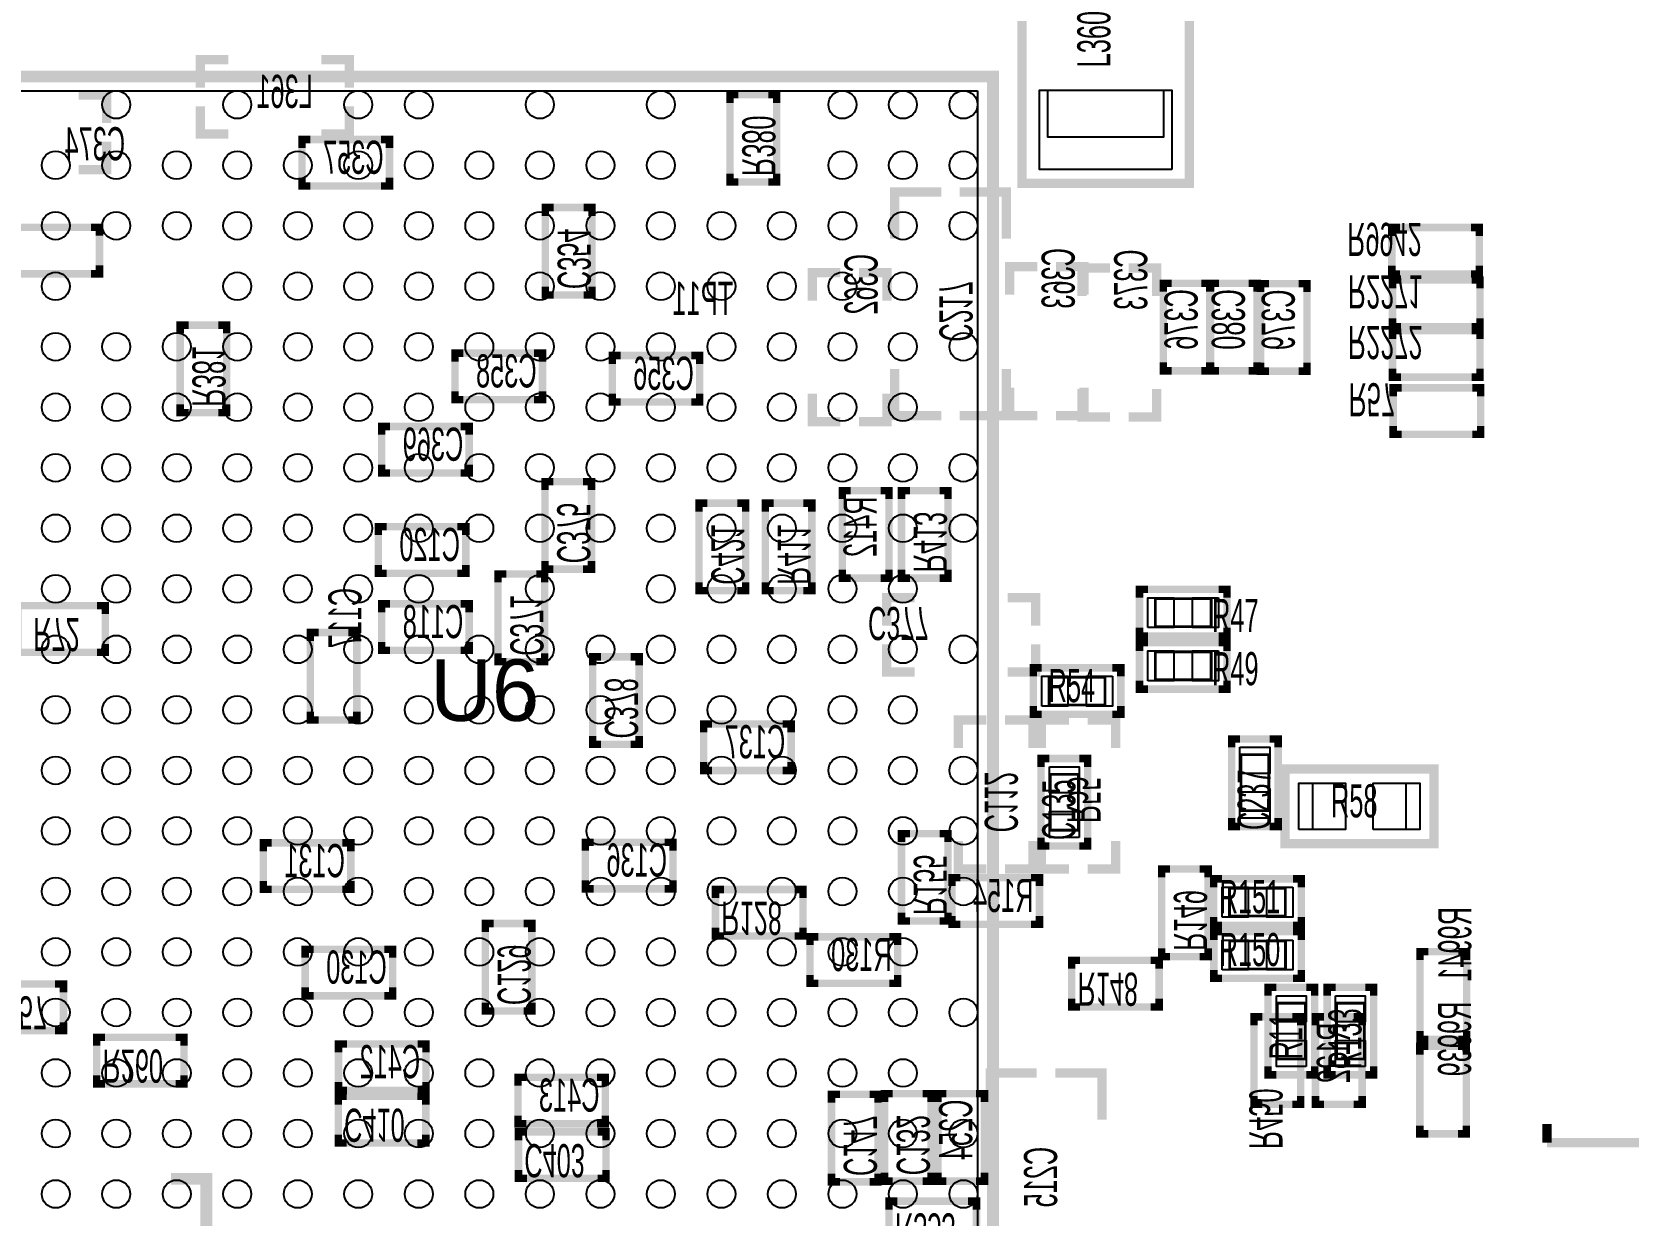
# Model space of a CAD drawing. Extents: x -3.1 to 73.5, y -0.1 to 42.
# Drawn here: x 41.78 to 58.92, y 10.33 to 23.04 of the extents above; entities that cross this region are included whole.
import ezdxf

# ---------------------------------------------------------------- set-up
doc = ezdxf.new("R2010")
doc.units = 0
for name, color, linetype in [('PG_ASSEMBLY_TOP', 111, 'CONTINUOUS'), ('PG_SILKSCREEN_BOTTOM', 140, 'CONTINUOUS'), ('PG_SILKSCREEN_TOP', 254, 'CONTINUOUS'), ('PIN_TOP', 141, 'CONTINUOUS'), ('RD_SILKSCREEN_BOTTOM', 80, 'CONTINUOUS'), ('RD_SILKSCREEN_TOP', 230, 'CONTINUOUS')]:
    doc.layers.add(name, color=color, linetype=linetype)

msp = doc.modelspace()

# ---------------------------------------------------------------- linework, layer by layer
at = {"layer": 'PG_ASSEMBLY_TOP'}
for points, const_width in [([(52.412062, 21.413318), (52.412062, 24.413337), (54.212058, 24.413312), (54.212058, 21.413343), (52.412062, 21.413318)], 0.1), ([(54.445179, 16.952112), (53.845181, 16.952112), (53.845181, 16.652088), (54.445179, 16.652088), (54.445179, 16.952112)], 0.029997), ([(54.445179, 16.380612), (53.845181, 16.380612), (53.845181, 16.080588), (54.445179, 16.080588), (54.445179, 16.380612)], 0.029997), ([(52.704949, 15.809341), (53.304948, 15.809341), (53.304948, 16.109366), (52.704949, 16.109366), (52.704949, 15.809341)], 0.029997), ([(55.064812, 14.675841), (55.064812, 15.275839), (54.764788, 15.275839), (54.764788, 14.675841), (55.064812, 14.675841)], 0.029997), ([(55.237482, 15.121839), (56.837478, 15.121839), (56.837478, 14.321841), (55.237482, 14.321841), (55.237482, 15.121839)], 0.1), ([(53.017953, 14.465935), (53.017953, 15.065934), (52.717929, 15.065934), (52.717929, 14.465935), (53.017953, 14.465935)], 0.029997), ([(55.242841, 13.842949), (54.642842, 13.842949), (54.642842, 13.542924), (55.242841, 13.542924), (55.242841, 13.842949)], 0.029997), ([(55.243349, 13.274751), (54.64335, 13.274751), (54.64335, 12.974726), (55.243349, 12.974726), (55.243349, 13.274751)], 0.029997), ([(55.155948, 12.608331), (55.155948, 12.008333), (55.455972, 12.008333), (55.455972, 12.608331), (55.155948, 12.608331)], 0.029997), ([(55.790948, 12.608331), (55.790948, 12.008333), (56.090972, 12.008333), (56.090972, 12.608331), (55.790948, 12.608331)], 0.029997)]:
    msp.add_lwpolyline(points, dxfattribs=dict(at, const_width=const_width))
msp.add_lwpolyline([(51.934847, 22.407931), (51.934847, 9.107932), (40.584653, 9.107932), (40.584653, 22.407931)], close=True, dxfattribs=at)
for points in [[(52.687068, 22.413341), (52.687068, 21.913317), (53.937052, 21.913342), (53.937052, 22.413341)], [(55.836795, 14.472945), (55.5371, 14.472945), (55.5371, 14.97076)], [(55.5371, 14.97076), (55.836795, 14.97076)], [(56.238191, 14.97076), (56.537885, 14.97076), (56.537885, 14.472945), (56.238191, 14.472945)]]:
    msp.add_lwpolyline(points, dxfattribs=at)
at = {"layer": 'PG_SILKSCREEN_BOTTOM'}
for points, const_width in [([(43.889041, 22.741839), (43.589042, 22.741839), (43.589042, 22.44184)], 0.1), ([(44.889039, 22.741839), (45.189038, 22.741839), (45.189038, 22.44184)], 0.1), ([(42.280459, 22.360331), (42.580458, 22.360331), (42.580458, 22.060332)], 0.1), ([(43.589042, 22.24184), (43.589042, 21.941841), (43.889041, 21.941841)], 0.1), ([(45.189038, 22.24184), (45.189038, 21.941841), (44.889039, 21.941841)], 0.1), ([(49.277448, 21.427338), (49.277448, 22.367342), (49.777472, 22.367342), (49.777472, 21.427338), (49.277448, 21.427338), (49.277448, 21.707348)], 0.08001), ([(49.277448, 22.277349), (49.277448, 22.367342), (49.367465, 22.367342)], 0.08001), ([(49.687455, 22.367342), (49.777472, 22.367342), (49.777472, 22.277349)], 0.08001), ([(42.580458, 21.860332), (42.580458, 21.560333), (42.280459, 21.560333)], 0.1), ([(45.619746, 21.38393), (44.679743, 21.38393), (44.679743, 21.883954), (45.619746, 21.883954), (45.619746, 21.38393), (45.339737, 21.38393)], 0.08001), ([(44.679743, 21.793937), (44.679743, 21.883954), (44.769735, 21.883954)], 0.08001), ([(45.529754, 21.883954), (45.619746, 21.883954), (45.619746, 21.793937)], 0.08001), ([(44.769735, 21.38393), (44.679743, 21.38393), (44.679743, 21.473947)], 0.08001), ([(45.619746, 21.473947), (45.619746, 21.38393), (45.529754, 21.38393)], 0.08001), ([(49.367465, 21.427338), (49.277448, 21.427338), (49.277448, 21.517331)], 0.08001), ([(49.777472, 21.517331), (49.777472, 21.427338), (49.687455, 21.427338)], 0.08001), ([(51.045821, 20.819237), (51.045821, 21.319338), (51.54582, 21.319236)], 0.1), ([(51.745718, 21.319236), (52.245717, 21.319338), (52.245717, 20.819237)], 0.1), ([(47.793961, 21.153349), (47.793961, 20.213345), (47.293936, 20.213345), (47.293936, 21.153349), (47.793961, 21.153349), (47.793961, 20.873339)], 0.08001), ([(47.293936, 21.063356), (47.293936, 21.153349), (47.383954, 21.153349)], 0.08001), ([(47.703943, 21.153349), (47.793961, 21.153349), (47.793961, 21.063356)], 0.08001), ([(42.50497, 20.440828), (41.564966, 20.440828), (41.564966, 20.940852), (42.50497, 20.940852), (42.50497, 20.440828), (42.22496, 20.440828)], 0.08001), ([(42.414977, 20.940852), (42.50497, 20.940852), (42.50497, 20.850835)], 0.08001), ([(57.325235, 20.43844), (56.385231, 20.43844), (56.385231, 20.938465), (57.325235, 20.938465), (57.325235, 20.43844), (57.045225, 20.43844)], 0.08001), ([(56.385231, 20.848447), (56.385231, 20.938465), (56.475224, 20.938465)], 0.08001), ([(57.235242, 20.938465), (57.325235, 20.938465), (57.325235, 20.848447)], 0.08001), ([(42.50497, 20.530845), (42.50497, 20.440828), (42.414977, 20.440828)], 0.08001), ([(50.162358, 20.154341), (50.162358, 20.454341), (50.462358, 20.454341)], 0.1), ([(50.662357, 20.454341), (50.962357, 20.454341), (50.962357, 20.154341)], 0.1), ([(52.279779, 20.217841), (52.279779, 20.517841), (52.579778, 20.517841)], 0.1), ([(52.779778, 20.517841), (53.079777, 20.517841), (53.079777, 20.217841)], 0.1), ([(53.058619, 20.202779), (53.058619, 20.502778), (53.358618, 20.502778)], 0.1), ([(53.558618, 20.502778), (53.858617, 20.502778), (53.858617, 20.202779)], 0.1), ([(56.475224, 20.43844), (56.385231, 20.43844), (56.385231, 20.528458)], 0.08001), ([(57.332855, 19.874535), (56.392851, 19.874535), (56.392851, 20.374559), (57.332855, 20.374559), (57.332855, 19.874535), (57.052845, 19.874535)], 0.08001), ([(56.392851, 20.284542), (56.392851, 20.374559), (56.482844, 20.374559)], 0.08001), ([(57.325235, 20.528458), (57.325235, 20.43844), (57.235242, 20.43844)], 0.08001), ([(57.242862, 20.374559), (57.332855, 20.374559), (57.332855, 20.284542)], 0.08001), ([(47.383954, 20.213345), (47.293936, 20.213345), (47.293936, 20.303338)], 0.08001), ([(47.793961, 20.303338), (47.793961, 20.213345), (47.703943, 20.213345)], 0.08001), ([(53.930702, 19.399682), (53.930702, 20.339685), (54.430727, 20.339685), (54.430727, 19.399682), (53.930702, 19.399682), (53.930702, 19.679691)], 0.08001), ([(53.930702, 20.249693), (53.930702, 20.339685), (54.02072, 20.339685)], 0.08001), ([(54.340709, 20.339685), (54.430727, 20.339685), (54.430727, 20.249693)], 0.08001), ([(54.438728, 19.399682), (54.438728, 20.339685), (54.938752, 20.339685), (54.938752, 19.399682), (54.438728, 19.399682), (54.438728, 19.679691)], 0.08001), ([(54.438728, 20.249693), (54.438728, 20.339685), (54.528745, 20.339685)], 0.08001), ([(54.848735, 20.339685), (54.938752, 20.339685), (54.938752, 20.249693)], 0.08001), ([(54.974668, 19.395846), (54.974668, 20.33585), (55.474692, 20.33585), (55.474692, 19.395846), (54.974668, 19.395846), (54.974668, 19.675856)], 0.08001), ([(54.974668, 20.245857), (54.974668, 20.33585), (55.064685, 20.33585)], 0.08001), ([(55.384675, 20.33585), (55.474692, 20.33585), (55.474692, 20.245857)], 0.08001), ([(43.371948, 18.95033), (43.371948, 19.890334), (43.871972, 19.890334), (43.871972, 18.95033), (43.371948, 18.95033), (43.371948, 19.23034)], 0.08001), ([(43.371948, 19.800341), (43.371948, 19.890334), (43.461965, 19.890334)], 0.08001), ([(43.781955, 19.890334), (43.871972, 19.890334), (43.871972, 19.800341)], 0.08001), ([(56.482844, 19.874535), (56.392851, 19.874535), (56.392851, 19.964552)], 0.08001), ([(57.332855, 19.964552), (57.332855, 19.874535), (57.242862, 19.874535)], 0.08001), ([(57.332855, 19.331), (56.392851, 19.331), (56.392851, 19.831025), (57.332855, 19.831025), (57.332855, 19.331), (57.052845, 19.331)], 0.08001), ([(56.392851, 19.741007), (56.392851, 19.831025), (56.482844, 19.831025)], 0.08001), ([(57.242862, 19.831025), (57.332855, 19.831025), (57.332855, 19.741007)], 0.08001), ([(47.263152, 19.089319), (46.323148, 19.089319), (46.323148, 19.589344), (47.263152, 19.589344), (47.263152, 19.089319), (46.983142, 19.089319)], 0.08001), ([(46.323148, 19.499326), (46.323148, 19.589344), (46.413141, 19.589344)], 0.08001), ([(47.173159, 19.589344), (47.263152, 19.589344), (47.263152, 19.499326)], 0.08001), ([(48.952252, 19.063919), (48.012248, 19.063919), (48.012248, 19.563944), (48.952252, 19.563944), (48.952252, 19.063919), (48.672242, 19.063919)], 0.08001), ([(48.012248, 19.473926), (48.012248, 19.563944), (48.102241, 19.563944)], 0.08001), ([(48.862259, 19.563944), (48.952252, 19.563944), (48.952252, 19.473926)], 0.08001), ([(51.04572, 19.41924), (51.045821, 18.919241), (51.545719, 18.919241)], 0.1), ([(51.745718, 18.919342), (52.245717, 18.919241), (52.245717, 19.419341)], 0.1), ([(54.02072, 19.399682), (53.930702, 19.399682), (53.930702, 19.489674)], 0.08001), ([(54.430727, 19.489674), (54.430727, 19.399682), (54.340709, 19.399682)], 0.08001), ([(54.528745, 19.399682), (54.438728, 19.399682), (54.438728, 19.489674)], 0.08001), ([(54.938752, 19.489674), (54.938752, 19.399682), (54.848735, 19.399682)], 0.08001), ([(55.064685, 19.395846), (54.974668, 19.395846), (54.974668, 19.485839)], 0.08001), ([(55.474692, 19.485839), (55.474692, 19.395846), (55.384675, 19.395846)], 0.08001), ([(56.482844, 19.331), (56.392851, 19.331), (56.392851, 19.421018)], 0.08001), ([(57.332855, 19.421018), (57.332855, 19.331), (57.242862, 19.331)], 0.08001), ([(46.413141, 19.089319), (46.323148, 19.089319), (46.323148, 19.179337)], 0.08001), ([(47.263152, 19.179337), (47.263152, 19.089319), (47.173159, 19.089319)], 0.08001), ([(50.162358, 19.154343), (50.162358, 18.854344), (50.462358, 18.854344)], 0.1), ([(50.662357, 18.854344), (50.962357, 18.854344), (50.962357, 19.154343)], 0.1), ([(52.279779, 19.217843), (52.279779, 18.917844), (52.579778, 18.917844)], 0.1), ([(52.779778, 18.917844), (53.079777, 18.917844), (53.079777, 19.217843)], 0.1), ([(53.058619, 19.202781), (53.058619, 18.902782), (53.358618, 18.902782)], 0.1), ([(53.558618, 18.902782), (53.858617, 18.902782), (53.858617, 19.202781)], 0.1), ([(57.340475, 18.716295), (56.400471, 18.716295), (56.400471, 19.216319), (57.340475, 19.216319), (57.340475, 18.716295), (57.060465, 18.716295)], 0.08001), ([(56.400471, 19.126302), (56.400471, 19.216319), (56.490464, 19.216319)], 0.08001), ([(57.250482, 19.216319), (57.340475, 19.216319), (57.340475, 19.126302)], 0.08001), ([(43.461965, 18.95033), (43.371948, 18.95033), (43.371948, 19.040323)], 0.08001), ([(43.871972, 19.040323), (43.871972, 18.95033), (43.781955, 18.95033)], 0.08001), ([(48.102241, 19.063919), (48.012248, 19.063919), (48.012248, 19.153937)], 0.08001), ([(48.952252, 19.153937), (48.952252, 19.063919), (48.862259, 19.063919)], 0.08001), ([(46.475752, 18.301919), (45.535748, 18.301919), (45.535748, 18.801944), (46.475752, 18.801944), (46.475752, 18.301919), (46.195742, 18.301919)], 0.08001), ([(45.535748, 18.711926), (45.535748, 18.801944), (45.625741, 18.801944)], 0.08001), ([(46.385759, 18.801944), (46.475752, 18.801944), (46.475752, 18.711926)], 0.08001), ([(56.490464, 18.716295), (56.400471, 18.716295), (56.400471, 18.806312)], 0.08001), ([(57.340475, 18.806312), (57.340475, 18.716295), (57.250482, 18.716295)], 0.08001), ([(45.625741, 18.301919), (45.535748, 18.301919), (45.535748, 18.391937)], 0.08001), ([(46.475752, 18.391937), (46.475752, 18.301919), (46.385759, 18.301919)], 0.08001), ([(47.789567, 18.208549), (47.789567, 17.268546), (47.289542, 17.268546), (47.289542, 18.208549), (47.789567, 18.208549), (47.789567, 17.928539)], 0.08001), ([(47.289542, 18.118557), (47.289542, 18.208549), (47.37956, 18.208549)], 0.08001), ([(47.699549, 18.208549), (47.789567, 18.208549), (47.789567, 18.118557)], 0.08001), ([(49.444961, 17.978349), (49.444961, 17.038345), (48.944936, 17.038345), (48.944936, 17.978349), (49.444961, 17.978349), (49.444961, 17.698339)], 0.08001), ([(48.944936, 17.888356), (48.944936, 17.978349), (49.034954, 17.978349)], 0.08001), ([(49.354943, 17.978349), (49.444961, 17.978349), (49.444961, 17.888356)], 0.08001), ([(50.156161, 17.978349), (50.156161, 17.038345), (49.656136, 17.038345), (49.656136, 17.978349), (50.156161, 17.978349), (50.156161, 17.698339)], 0.08001), ([(49.656136, 17.888356), (49.656136, 17.978349), (49.746154, 17.978349)], 0.08001), ([(50.066143, 17.978349), (50.156161, 17.978349), (50.156161, 17.888356)], 0.08001), ([(50.483948, 17.17233), (50.483948, 18.112334), (50.983972, 18.112334), (50.983972, 17.17233), (50.483948, 17.17233), (50.483948, 17.45234)], 0.08001), ([(50.483948, 18.022341), (50.483948, 18.112334), (50.573965, 18.112334)], 0.08001), ([(50.893955, 18.112334), (50.983972, 18.112334), (50.983972, 18.022341)], 0.08001), ([(51.118948, 17.17233), (51.118948, 18.112334), (51.618972, 18.112334), (51.618972, 17.17233), (51.118948, 17.17233), (51.118948, 17.45234)], 0.08001), ([(51.118948, 18.022341), (51.118948, 18.112334), (51.208965, 18.112334)], 0.08001), ([(51.528955, 18.112334), (51.618972, 18.112334), (51.618972, 18.022341)], 0.08001), ([(46.440141, 17.224934), (45.500138, 17.224934), (45.500138, 17.724958), (46.440141, 17.724958), (46.440141, 17.224934), (46.160131, 17.224934)], 0.08001), ([(45.500138, 17.634941), (45.500138, 17.724958), (45.59013, 17.724958)], 0.08001), ([(46.350149, 17.724958), (46.440141, 17.724958), (46.440141, 17.634941)], 0.08001), ([(45.59013, 17.224934), (45.500138, 17.224934), (45.500138, 17.314951)], 0.08001), ([(46.440141, 17.314951), (46.440141, 17.224934), (46.350149, 17.224934)], 0.08001), ([(47.37956, 17.268546), (47.289542, 17.268546), (47.289542, 17.358538)], 0.08001), ([(47.789567, 17.358538), (47.789567, 17.268546), (47.699549, 17.268546)], 0.08001), ([(46.785936, 16.276345), (46.785936, 17.216349), (47.285961, 17.216349), (47.285961, 16.276345), (46.785936, 16.276345), (46.785936, 16.556355)], 0.08001), ([(46.785936, 17.126356), (46.785936, 17.216349), (46.875954, 17.216349)], 0.08001), ([(47.195943, 17.216349), (47.285961, 17.216349), (47.285961, 17.126356)], 0.08001), ([(49.034954, 17.038345), (48.944936, 17.038345), (48.944936, 17.128338)], 0.08001), ([(49.444961, 17.128338), (49.444961, 17.038345), (49.354943, 17.038345)], 0.08001), ([(49.746154, 17.038345), (49.656136, 17.038345), (49.656136, 17.128338)], 0.08001), ([(50.156161, 17.128338), (50.156161, 17.038345), (50.066143, 17.038345)], 0.08001), ([(50.573965, 17.17233), (50.483948, 17.17233), (50.483948, 17.262323)], 0.08001), ([(50.983972, 17.262323), (50.983972, 17.17233), (50.893955, 17.17233)], 0.08001), ([(51.208965, 17.17233), (51.118948, 17.17233), (51.118948, 17.262323)], 0.08001), ([(51.618972, 17.262323), (51.618972, 17.17233), (51.528955, 17.17233)], 0.08001), ([(50.960122, 16.66334), (50.960122, 16.963339), (51.260121, 16.963339)], 0.1), ([(52.560118, 16.66334), (52.560118, 16.963339), (52.260119, 16.963339)], 0.1), ([(41.627958, 16.876344), (42.567962, 16.876344), (42.567962, 16.37632), (41.627958, 16.37632), (41.627958, 16.876344), (41.907968, 16.876344)], 0.08001), ([(42.477969, 16.876344), (42.567962, 16.876344), (42.567962, 16.786327)], 0.08001), ([(46.475752, 16.396919), (45.535748, 16.396919), (45.535748, 16.896944), (46.475752, 16.896944), (46.475752, 16.396919), (46.195742, 16.396919)], 0.08001), ([(45.535748, 16.806926), (45.535748, 16.896944), (45.625741, 16.896944)], 0.08001), ([(46.385759, 16.896944), (46.475752, 16.896944), (46.475752, 16.806926)], 0.08001), ([(42.567962, 16.466337), (42.567962, 16.37632), (42.477969, 16.37632)], 0.08001), ([(44.768948, 15.64833), (44.768948, 16.588334), (45.268972, 16.588334), (45.268972, 15.64833), (44.768948, 15.64833), (44.768948, 15.92834)], 0.08001), ([(44.768948, 16.498341), (44.768948, 16.588334), (44.858965, 16.588334)], 0.08001), ([(45.178955, 16.588334), (45.268972, 16.588334), (45.268972, 16.498341)], 0.08001), ([(45.625741, 16.396919), (45.535748, 16.396919), (45.535748, 16.486937)], 0.08001), ([(46.475752, 16.486937), (46.475752, 16.396919), (46.385759, 16.396919)], 0.08001), ([(51.260121, 16.163341), (50.960122, 16.163341), (50.960122, 16.46334)], 0.1), ([(52.260119, 16.163341), (52.560118, 16.163341), (52.560118, 16.46334)], 0.1), ([(46.875954, 16.276345), (46.785936, 16.276345), (46.785936, 16.366338)], 0.08001), ([(47.285961, 16.366338), (47.285961, 16.276345), (47.195943, 16.276345)], 0.08001), ([(47.801936, 15.387345), (47.801936, 16.327349), (48.301961, 16.327349), (48.301961, 15.387345), (47.801936, 15.387345), (47.801936, 15.667355)], 0.08001), ([(47.801936, 16.237356), (47.801936, 16.327349), (47.891954, 16.327349)], 0.08001), ([(48.211943, 16.327349), (48.301961, 16.327349), (48.301961, 16.237356)], 0.08001), ([(44.858965, 15.64833), (44.768948, 15.64833), (44.768948, 15.738323)], 0.08001), ([(45.268972, 15.738323), (45.268972, 15.64833), (45.178955, 15.64833)], 0.08001), ([(48.993958, 15.606344), (49.933962, 15.606344), (49.933962, 15.10632), (48.993958, 15.10632), (48.993958, 15.606344), (49.273968, 15.606344)], 0.08001), ([(48.993958, 15.516327), (48.993958, 15.606344), (49.083951, 15.606344)], 0.08001), ([(49.843969, 15.606344), (49.933962, 15.606344), (49.933962, 15.516327)], 0.08001), ([(51.730961, 15.348331), (51.730961, 15.64833), (52.03096, 15.64833)], 0.1), ([(52.23096, 15.64833), (52.530959, 15.64833), (52.530959, 15.348331)], 0.1), ([(52.619961, 15.348331), (52.619961, 15.64833), (52.91996, 15.64833)], 0.1), ([(53.11996, 15.64833), (53.419959, 15.64833), (53.419959, 15.348331)], 0.1), ([(47.891954, 15.387345), (47.801936, 15.387345), (47.801936, 15.477338)], 0.08001), ([(48.301961, 15.477338), (48.301961, 15.387345), (48.211943, 15.387345)], 0.08001), ([(49.083951, 15.10632), (48.993958, 15.10632), (48.993958, 15.196337)], 0.08001), ([(49.933962, 15.196337), (49.933962, 15.10632), (49.843969, 15.10632)], 0.08001), ([(51.118948, 13.48933), (51.118948, 14.429334), (51.618972, 14.429334), (51.618972, 13.48933), (51.118948, 13.48933), (51.118948, 13.76934)], 0.08001), ([(51.118948, 14.339341), (51.118948, 14.429334), (51.208965, 14.429334)], 0.08001), ([(51.528955, 14.429334), (51.618972, 14.429334), (51.618972, 14.339341)], 0.08001), ([(44.26425, 14.329359), (45.204253, 14.329359), (45.204253, 13.829335), (44.26425, 13.829335), (44.26425, 14.329359), (44.544259, 14.329359)], 0.08001), ([(44.26425, 14.239342), (44.26425, 14.329359), (44.354242, 14.329359)], 0.08001), ([(45.114261, 14.329359), (45.204253, 14.329359), (45.204253, 14.239342)], 0.08001), ([(47.723958, 14.336344), (48.663962, 14.336344), (48.663962, 13.83632), (47.723958, 13.83632), (47.723958, 14.336344), (48.003968, 14.336344)], 0.08001), ([(47.723958, 14.246327), (47.723958, 14.336344), (47.813951, 14.336344)], 0.08001), ([(48.573969, 14.336344), (48.663962, 14.336344), (48.663962, 14.246327)], 0.08001), ([(51.730961, 14.348333), (51.730961, 14.048308), (52.03096, 14.048308)], 0.1), ([(52.23096, 14.048308), (52.530959, 14.048308), (52.530959, 14.348333)], 0.1), ([(52.619961, 14.348333), (52.619961, 14.048334), (52.91996, 14.048334)], 0.1), ([(53.11996, 14.048334), (53.419959, 14.048334), (53.419959, 14.348333)], 0.1), ([(53.912948, 13.10833), (53.912948, 14.048334), (54.412972, 14.048334), (54.412972, 13.10833), (53.912948, 13.10833), (53.912948, 13.38834)], 0.08001), ([(53.912948, 13.958341), (53.912948, 14.048334), (54.002965, 14.048334)], 0.08001), ([(54.322955, 14.048334), (54.412972, 14.048334), (54.412972, 13.958341)], 0.08001), ([(44.354242, 13.829335), (44.26425, 13.829335), (44.26425, 13.919352)], 0.08001), ([(45.204253, 13.919352), (45.204253, 13.829335), (45.114261, 13.829335)], 0.08001), ([(47.813951, 13.83632), (47.723958, 13.83632), (47.723958, 13.926337)], 0.08001), ([(48.663962, 13.926337), (48.663962, 13.83632), (48.573969, 13.83632)], 0.08001), ([(51.660958, 13.955344), (52.600962, 13.955344), (52.600962, 13.45532), (51.660958, 13.45532), (51.660958, 13.955344), (51.940968, 13.955344)], 0.08001), ([(51.660958, 13.865327), (51.660958, 13.955344), (51.750951, 13.955344)], 0.08001), ([(52.510969, 13.955344), (52.600962, 13.955344), (52.600962, 13.865327)], 0.08001), ([(50.060962, 13.32832), (49.120958, 13.32832), (49.120958, 13.828344), (50.060962, 13.828344), (50.060962, 13.32832), (49.780952, 13.32832)], 0.08001), ([(49.120958, 13.738327), (49.120958, 13.828344), (49.210951, 13.828344)], 0.08001), ([(49.970969, 13.828344), (50.060962, 13.828344), (50.060962, 13.738327)], 0.08001), ([(51.208965, 13.48933), (51.118948, 13.48933), (51.118948, 13.579323)], 0.08001), ([(51.618972, 13.579323), (51.618972, 13.48933), (51.528955, 13.48933)], 0.08001), ([(51.750951, 13.45532), (51.660958, 13.45532), (51.660958, 13.545337)], 0.08001), ([(52.600962, 13.545337), (52.600962, 13.45532), (52.510969, 13.45532)], 0.08001), ([(46.649234, 12.52314), (46.649234, 13.463143), (47.149258, 13.463143), (47.149258, 12.52314), (46.649234, 12.52314), (46.649234, 12.803149)], 0.08001), ([(46.649234, 13.373151), (46.649234, 13.463143), (46.739251, 13.463143)], 0.08001), ([(47.05924, 13.463143), (47.149258, 13.463143), (47.149258, 13.373151)], 0.08001), ([(49.210951, 13.32832), (49.120958, 13.32832), (49.120958, 13.418337)], 0.08001), ([(50.060962, 13.418337), (50.060962, 13.32832), (49.970969, 13.32832)], 0.08001), ([(45.654239, 12.686335), (44.714236, 12.686335), (44.714236, 13.186359), (45.654239, 13.186359), (45.654239, 12.686335), (45.37423, 12.686335)], 0.08001), ([(44.714236, 13.096342), (44.714236, 13.186359), (44.804228, 13.186359)], 0.08001), ([(45.564247, 13.186359), (45.654239, 13.186359), (45.654239, 13.096342)], 0.08001), ([(50.136958, 13.320852), (51.076962, 13.320852), (51.076962, 12.820828), (50.136958, 12.820828), (50.136958, 13.320852), (50.416968, 13.320852)], 0.08001), ([(50.136958, 13.230835), (50.136958, 13.320852), (50.226951, 13.320852)], 0.08001), ([(50.986969, 13.320852), (51.076962, 13.320852), (51.076962, 13.230835)], 0.08001), ([(54.002965, 13.10833), (53.912948, 13.10833), (53.912948, 13.198323)], 0.08001), ([(54.412972, 13.198323), (54.412972, 13.10833), (54.322955, 13.10833)], 0.08001), ([(53.886202, 12.566828), (52.946198, 12.566828), (52.946198, 13.066852), (53.886202, 13.066852), (53.886202, 12.566828), (53.606192, 12.566828)], 0.08001), ([(52.946198, 12.976835), (52.946198, 13.066852), (53.036191, 13.066852)], 0.08001), ([(53.796209, 13.066852), (53.886202, 13.066852), (53.886202, 12.976835)], 0.08001), ([(56.689168, 12.219838), (56.689168, 13.159842), (57.189192, 13.159842), (57.189192, 12.219838), (56.689168, 12.219838), (56.689168, 12.499848)], 0.08001), ([(56.689168, 13.069849), (56.689168, 13.159842), (56.779185, 13.159842)], 0.08001), ([(57.099175, 13.159842), (57.189192, 13.159842), (57.189192, 13.069849)], 0.08001), ([(50.226951, 12.820828), (50.136958, 12.820828), (50.136958, 12.910845)], 0.08001), ([(51.076962, 12.910845), (51.076962, 12.820828), (50.986969, 12.820828)], 0.08001), ([(41.178378, 12.812852), (42.118382, 12.812852), (42.118382, 12.312828), (41.178378, 12.312828), (41.178378, 12.812852), (41.458388, 12.812852)], 0.08001), ([(42.028389, 12.812852), (42.118382, 12.812852), (42.118382, 12.722835)], 0.08001), ([(44.804228, 12.686335), (44.714236, 12.686335), (44.714236, 12.776352)], 0.08001), ([(45.654239, 12.776352), (45.654239, 12.686335), (45.564247, 12.686335)], 0.08001), ([(53.036191, 12.566828), (52.946198, 12.566828), (52.946198, 12.656845)], 0.08001), ([(53.886202, 12.656845), (53.886202, 12.566828), (53.796209, 12.566828)], 0.08001), ([(46.739251, 12.52314), (46.649234, 12.52314), (46.649234, 12.613132)], 0.08001), ([(47.149258, 12.613132), (47.149258, 12.52314), (47.05924, 12.52314)], 0.08001), ([(42.118382, 12.402845), (42.118382, 12.312828), (42.028389, 12.312828)], 0.08001), ([(55.406112, 12.461342), (55.406112, 11.521338), (54.906088, 11.521338), (54.906088, 12.461342), (55.406112, 12.461342), (55.406112, 12.181332)], 0.08001), ([(54.906088, 12.371349), (54.906088, 12.461342), (54.996105, 12.461342)], 0.08001), ([(55.316095, 12.461342), (55.406112, 12.461342), (55.406112, 12.371349)], 0.08001), ([(55.566488, 11.52083), (55.566488, 12.460834), (56.066512, 12.460834), (56.066512, 11.52083), (55.566488, 11.52083), (55.566488, 11.80084)], 0.08001), ([(55.566488, 12.370841), (55.566488, 12.460834), (55.656505, 12.460834)], 0.08001), ([(55.976495, 12.460834), (56.066512, 12.460834), (56.066512, 12.370841)], 0.08001), ([(56.779185, 12.219838), (56.689168, 12.219838), (56.689168, 12.309831)], 0.08001), ([(57.189192, 12.309831), (57.189192, 12.219838), (57.099175, 12.219838)], 0.08001), ([(43.413782, 11.741328), (42.473778, 11.741328), (42.473778, 12.241352), (43.413782, 12.241352), (43.413782, 11.741328), (43.133772, 11.741328)], 0.08001), ([(42.473778, 12.151335), (42.473778, 12.241352), (42.563771, 12.241352)], 0.08001), ([(43.323789, 12.241352), (43.413782, 12.241352), (43.413782, 12.151335)], 0.08001), ([(46.01243, 11.670335), (45.072427, 11.670335), (45.072427, 12.170359), (46.01243, 12.170359), (46.01243, 11.670335), (45.732421, 11.670335)], 0.08001), ([(45.072427, 12.080342), (45.072427, 12.170359), (45.162419, 12.170359)], 0.08001), ([(45.922438, 12.170359), (46.01243, 12.170359), (46.01243, 12.080342)], 0.08001), ([(56.686628, 11.203838), (56.686628, 12.143842), (57.186652, 12.143842), (57.186652, 11.203838), (56.686628, 11.203838), (56.686628, 11.483848)], 0.08001), ([(56.686628, 12.053849), (56.686628, 12.143842), (56.776645, 12.143842)], 0.08001), ([(57.096635, 12.143842), (57.186652, 12.143842), (57.186652, 12.053849)], 0.08001), ([(42.563771, 11.741328), (42.473778, 11.741328), (42.473778, 11.831345)], 0.08001), ([(43.413782, 11.831345), (43.413782, 11.741328), (43.323789, 11.741328)], 0.08001), ([(46.999144, 11.811254), (47.939147, 11.811254), (47.939147, 11.31123), (46.999144, 11.31123), (46.999144, 11.811254), (47.279154, 11.811254)], 0.08001), ([(46.999144, 11.721236), (46.999144, 11.811254), (47.089136, 11.811254)], 0.08001), ([(47.849155, 11.811254), (47.939147, 11.811254), (47.939147, 11.721236)], 0.08001), ([(52.07193, 11.357864), (52.071981, 11.857863), (52.571929, 11.857863)], 0.1), ([(52.771954, 11.857914), (53.271979, 11.857863), (53.271953, 11.357915)], 0.1), ([(45.162419, 11.670335), (45.072427, 11.670335), (45.072427, 11.760352)], 0.08001), ([(46.01243, 11.760352), (46.01243, 11.670335), (45.922438, 11.670335)], 0.08001), ([(50.367336, 10.688345), (50.367336, 11.628349), (50.867361, 11.628349), (50.867361, 10.688345), (50.367336, 10.688345), (50.367336, 10.968355)], 0.08001), ([(50.367336, 11.538356), (50.367336, 11.628349), (50.457354, 11.628349)], 0.08001), ([(50.777343, 11.628349), (50.867361, 11.628349), (50.867361, 11.538356)], 0.08001), ([(50.936068, 10.695838), (50.936068, 11.635842), (51.436092, 11.635842), (51.436092, 10.695838), (50.936068, 10.695838), (50.936068, 10.975848)], 0.08001), ([(50.936068, 11.545849), (50.936068, 11.635842), (51.026085, 11.635842)], 0.08001), ([(51.346075, 11.635842), (51.436092, 11.635842), (51.436092, 11.545849)], 0.08001), ([(51.510108, 10.695838), (51.510108, 11.635842), (52.010132, 11.635842), (52.010132, 10.695838), (51.510108, 10.695838), (51.510108, 10.975848)], 0.08001), ([(51.510108, 11.545849), (51.510108, 11.635842), (51.600125, 11.635842)], 0.08001), ([(51.920115, 11.635842), (52.010132, 11.635842), (52.010132, 11.545849)], 0.08001), ([(46.009662, 11.106328), (45.069658, 11.106328), (45.069658, 11.606352), (46.009662, 11.606352), (46.009662, 11.106328), (45.729652, 11.106328)], 0.08001), ([(45.069658, 11.516335), (45.069658, 11.606352), (45.159651, 11.606352)], 0.08001), ([(45.919669, 11.606352), (46.009662, 11.606352), (46.009662, 11.516335)], 0.08001), ([(54.996105, 11.521338), (54.906088, 11.521338), (54.906088, 11.611331)], 0.08001), ([(55.406112, 11.611331), (55.406112, 11.521338), (55.316095, 11.521338)], 0.08001), ([(55.656505, 11.52083), (55.566488, 11.52083), (55.566488, 11.610823)], 0.08001), ([(56.066512, 11.610823), (56.066512, 11.52083), (55.976495, 11.52083)], 0.08001), ([(47.089136, 11.31123), (46.999144, 11.31123), (46.999144, 11.401247)], 0.08001), ([(47.939147, 11.401247), (47.939147, 11.31123), (47.849155, 11.31123)], 0.08001), ([(56.776645, 11.203838), (56.686628, 11.203838), (56.686628, 11.293831)], 0.08001), ([(57.186652, 11.293831), (57.186652, 11.203838), (57.096635, 11.203838)], 0.08001), ([(58.053605, 11.109554), (58.053605, 11.309553)], 0.1), ([(45.159651, 11.106328), (45.069658, 11.106328), (45.069658, 11.196345)], 0.08001), ([(46.009662, 11.196345), (46.009662, 11.106328), (45.919669, 11.106328)], 0.08001), ([(47.005138, 11.225352), (47.945142, 11.225352), (47.945142, 10.725328), (47.005138, 10.725328), (47.005138, 11.225352), (47.285148, 11.225352)], 0.08001), ([(47.005138, 11.135335), (47.005138, 11.225352), (47.095131, 11.225352)], 0.08001), ([(47.855149, 11.225352), (47.945142, 11.225352), (47.945142, 11.135335)], 0.08001), ([(59.30359, 11.109554), (58.053605, 11.109554)], 0.1), ([(47.095131, 10.725328), (47.005138, 10.725328), (47.005138, 10.815345)], 0.08001), ([(47.945142, 10.815345), (47.945142, 10.725328), (47.855149, 10.725328)], 0.08001), ([(50.457354, 10.688345), (50.367336, 10.688345), (50.367336, 10.778338)], 0.08001), ([(50.867361, 10.778338), (50.867361, 10.688345), (50.777343, 10.688345)], 0.08001), ([(51.026085, 10.695838), (50.936068, 10.695838), (50.936068, 10.785831)], 0.08001), ([(51.436092, 10.785831), (51.436092, 10.695838), (51.346075, 10.695838)], 0.08001), ([(51.600125, 10.695838), (51.510108, 10.695838), (51.510108, 10.785831)], 0.08001), ([(52.010132, 10.785831), (52.010132, 10.695838), (51.920115, 10.695838)], 0.08001), ([(43.01744, 3.35534), (43.65244, 3.35534), (43.65244, 10.72134), (43.27144, 10.72134)], 0.127), ([(51.925093, 9.980828), (50.98509, 9.980828), (50.98509, 10.480853), (51.925093, 10.480853), (51.925093, 9.980828), (51.645083, 9.980828)], 0.08001), ([(50.98509, 10.390835), (50.98509, 10.480853), (51.075082, 10.480853)], 0.08001), ([(51.835101, 10.480853), (51.925093, 10.480853), (51.925093, 10.390835)], 0.08001)]:
    msp.add_lwpolyline(points, dxfattribs=dict(at, const_width=const_width))
at = {"layer": 'PG_SILKSCREEN_TOP'}
for points, const_width in [([(52.10175, 22.560051), (40.401748, 22.560051), (40.401748, 8.95985), (52.10175, 8.95985), (52.10175, 22.560051)], 0.127), ([(52.412036, 22.013342), (52.412062, 21.413318), (53.012061, 21.413318)], 0.1), ([(54.212058, 22.013342), (54.212058, 21.413343), (53.612059, 21.413343)], 0.1), ([(53.675178, 16.552088), (54.615182, 16.552088), (54.615182, 17.052112), (53.675178, 17.052112), (53.675178, 16.552088), (53.955188, 16.552088)], 0.08001), ([(53.765171, 17.052112), (53.675178, 17.052112), (53.675178, 16.962095)], 0.08001), ([(54.615182, 16.962095), (54.615182, 17.052112), (54.525189, 17.052112)], 0.08001), ([(53.675178, 16.642105), (53.675178, 16.552088), (53.765171, 16.552088)], 0.08001), ([(54.525189, 16.552088), (54.615182, 16.552088), (54.615182, 16.642105)], 0.08001), ([(53.675178, 15.980588), (54.615182, 15.980588), (54.615182, 16.480612), (53.675178, 16.480612), (53.675178, 15.980588), (53.955188, 15.980588)], 0.08001), ([(53.765171, 16.480612), (53.675178, 16.480612), (53.675178, 16.390595)], 0.08001), ([(54.615182, 16.390595), (54.615182, 16.480612), (54.525189, 16.480612)], 0.08001), ([(53.47495, 16.209366), (52.534947, 16.209366), (52.534947, 15.709341), (53.47495, 15.709341), (53.47495, 16.209366), (53.194941, 16.209366)], 0.08001), ([(52.624939, 16.209366), (52.534947, 16.209366), (52.534947, 16.119348)], 0.08001), ([(53.47495, 16.119348), (53.47495, 16.209366), (53.384958, 16.209366)], 0.08001), ([(53.675178, 16.070605), (53.675178, 15.980588), (53.765171, 15.980588)], 0.08001), ([(54.525189, 15.980588), (54.615182, 15.980588), (54.615182, 16.070605)], 0.08001), ([(52.534947, 15.799359), (52.534947, 15.709341), (52.624939, 15.709341)], 0.08001), ([(53.384958, 15.709341), (53.47495, 15.709341), (53.47495, 15.799359)], 0.08001), ([(54.664788, 15.445842), (54.664788, 14.505838), (55.164812, 14.505838), (55.164812, 15.445842), (54.664788, 15.445842), (54.664788, 15.165832)], 0.08001), ([(54.754805, 15.445842), (54.664788, 15.445842), (54.664788, 15.355849)], 0.08001), ([(55.164812, 15.355849), (55.164812, 15.445842), (55.074795, 15.445842)], 0.08001), ([(52.617929, 15.235936), (52.617929, 14.295933), (53.117953, 14.295933), (53.117953, 15.235936), (52.617929, 15.235936), (52.617929, 14.955926)], 0.08001), ([(52.707946, 15.235936), (52.617929, 15.235936), (52.617929, 15.145944)], 0.08001), ([(53.117953, 15.145944), (53.117953, 15.235936), (53.027936, 15.235936)], 0.08001), ([(55.537481, 15.121839), (55.237482, 15.121839), (55.237482, 14.82184)], 0.1), ([(56.537479, 15.121839), (56.837478, 15.121839), (56.837478, 14.82184)], 0.1), ([(54.664788, 14.595831), (54.664788, 14.505838), (54.754805, 14.505838)], 0.08001), ([(55.074795, 14.505838), (55.164812, 14.505838), (55.164812, 14.595831)], 0.08001), ([(55.237482, 14.62184), (55.237482, 14.321841), (55.537481, 14.321841)], 0.1), ([(56.837478, 14.62184), (56.837478, 14.321841), (56.537479, 14.321841)], 0.1), ([(52.617929, 14.385925), (52.617929, 14.295933), (52.707946, 14.295933)], 0.08001), ([(53.027936, 14.295933), (53.117953, 14.295933), (53.117953, 14.385925)], 0.08001), ([(54.47284, 13.442925), (55.412843, 13.442925), (55.412843, 13.942949), (54.47284, 13.942949), (54.47284, 13.442925), (54.75285, 13.442925)], 0.08001), ([(54.562832, 13.942949), (54.47284, 13.942949), (54.47284, 13.852931)], 0.08001), ([(55.412843, 13.852931), (55.412843, 13.942949), (55.322851, 13.942949)], 0.08001), ([(54.47284, 13.532942), (54.47284, 13.442925), (54.562832, 13.442925)], 0.08001), ([(55.322851, 13.442925), (55.412843, 13.442925), (55.412843, 13.532942)], 0.08001), ([(54.473348, 12.874727), (55.413351, 12.874727), (55.413351, 13.374751), (54.473348, 13.374751), (54.473348, 12.874727), (54.753358, 12.874727)], 0.08001), ([(54.56334, 13.374751), (54.473348, 13.374751), (54.473348, 13.284733)], 0.08001), ([(55.413351, 13.284733), (55.413351, 13.374751), (55.323359, 13.374751)], 0.08001), ([(54.473348, 12.964744), (54.473348, 12.874727), (54.56334, 12.874727)], 0.08001), ([(55.323359, 12.874727), (55.413351, 12.874727), (55.413351, 12.964744)], 0.08001), ([(55.555972, 11.83833), (55.555972, 12.778334), (55.055948, 12.778334), (55.055948, 11.83833), (55.555972, 11.83833), (55.555972, 12.11834)], 0.08001), ([(55.145965, 12.778334), (55.055948, 12.778334), (55.055948, 12.688341)], 0.08001), ([(55.555972, 12.688341), (55.555972, 12.778334), (55.465955, 12.778334)], 0.08001), ([(56.190972, 11.83833), (56.190972, 12.778334), (55.690948, 12.778334), (55.690948, 11.83833), (56.190972, 11.83833), (56.190972, 12.11834)], 0.08001), ([(55.780965, 12.778334), (55.690948, 12.778334), (55.690948, 12.688341)], 0.08001), ([(56.190972, 12.688341), (56.190972, 12.778334), (56.100955, 12.778334)], 0.08001), ([(55.055948, 11.928323), (55.055948, 11.83833), (55.145965, 11.83833)], 0.08001), ([(55.465955, 11.83833), (55.555972, 11.83833), (55.555972, 11.928323)], 0.08001), ([(55.690948, 11.928323), (55.690948, 11.83833), (55.780965, 11.83833)], 0.08001), ([(56.100955, 11.83833), (56.190972, 11.83833), (56.190972, 11.928323)], 0.08001)]:
    msp.add_lwpolyline(points, dxfattribs=dict(at, const_width=const_width))
at = {"layer": 'PIN_TOP'}
for points in [[(54.022066, 21.563343), (52.602054, 21.563343), (52.602054, 22.413354), (54.022066, 22.413354)], [(53.765171, 16.642105), (53.765171, 16.962095), (54.04518, 16.962095), (54.04518, 16.642105)], [(54.525189, 16.962095), (54.525189, 16.642105), (54.24518, 16.642105), (54.24518, 16.962095)], [(53.765171, 16.070605), (53.765171, 16.390595), (54.04518, 16.390595), (54.04518, 16.070605)], [(54.525189, 16.390595), (54.525189, 16.070605), (54.24518, 16.070605), (54.24518, 16.390595)], [(52.624939, 15.799359), (52.624939, 16.119348), (52.904949, 16.119348), (52.904949, 15.799359)], [(53.384958, 16.119348), (53.384958, 15.799359), (53.104948, 15.799359), (53.104948, 16.119348)], [(54.754805, 15.355849), (55.074795, 15.355849), (55.074795, 15.07584), (54.754805, 15.07584)], [(52.707946, 15.145944), (53.027936, 15.145944), (53.027936, 14.865934), (52.707946, 14.865934)], [(55.388459, 14.471625), (55.388459, 14.97203), (55.888865, 14.97203), (55.888865, 14.471625)], [(56.18607, 14.471625), (56.18607, 14.97203), (56.686475, 14.97203), (56.686475, 14.471625)], [(55.074795, 14.595831), (54.754805, 14.595831), (54.754805, 14.87584), (55.074795, 14.87584)], [(53.027936, 14.385925), (52.707946, 14.385925), (52.707946, 14.665935), (53.027936, 14.665935)], [(54.562832, 13.532942), (54.562832, 13.852931), (54.842842, 13.852931), (54.842842, 13.532942)], [(55.322851, 13.852931), (55.322851, 13.532942), (55.042841, 13.532942), (55.042841, 13.852931)], [(54.56334, 12.964744), (54.56334, 13.284733), (54.84335, 13.284733), (54.84335, 12.964744)], [(55.323359, 13.284733), (55.323359, 12.964744), (55.043349, 12.964744), (55.043349, 13.284733)], [(55.145965, 12.688341), (55.465955, 12.688341), (55.465955, 12.408332), (55.145965, 12.408332)], [(55.780965, 12.688341), (56.100955, 12.688341), (56.100955, 12.408332), (55.780965, 12.408332)], [(55.465955, 11.928323), (55.145965, 11.928323), (55.145965, 12.208332), (55.465955, 12.208332)], [(56.100955, 11.928323), (55.780965, 11.928323), (55.780965, 12.208332), (56.100955, 12.208332)]]:
    msp.add_lwpolyline(points, close=True, dxfattribs=at)
for centre in [(42.684751, 22.25802), (43.984647, 22.25802), (45.284644, 22.25802), (45.934655, 22.25802), (47.234856, 22.25802), (48.534853, 22.25802), (50.484761, 22.25802), (51.134747, 22.25802), (51.784758, 22.25802), (42.034739, 21.607831), (42.684751, 21.607831), (43.334661, 21.607831), (43.984647, 21.607831), (44.634658, 21.607831), (45.284644, 21.607831), (45.934655, 21.607831), (46.584845, 21.607831), (47.234856, 21.607831), (47.884842, 21.607831), (48.534853, 21.607831), (50.484761, 21.607831), (51.134747, 21.607831), (51.784758, 21.607831), (42.034739, 20.957819), (42.684751, 20.957819), (43.334661, 20.957819), (43.984647, 20.957819), (44.634658, 20.957819), (45.284644, 20.957819), (45.934655, 20.957819), (46.584845, 20.957819), (47.234856, 20.957819), (47.884842, 20.957819), (48.534853, 20.957819), (49.184839, 20.957819), (49.834749, 20.957819), (50.484761, 20.957819), (51.134747, 20.957819), (51.784758, 20.957819), (42.034739, 20.307833), (43.984647, 20.307833), (44.634658, 20.307833), (45.284644, 20.307833), (45.934655, 20.307833), (46.584845, 20.307833), (47.234856, 20.307833), (47.884842, 20.307833), (48.534853, 20.307833), (49.184839, 20.307833), (49.834749, 20.307833), (50.484761, 20.307833), (51.134747, 20.307833), (42.034739, 19.657822), (42.684751, 19.657822), (43.334661, 19.657822), (43.984647, 19.657822), (44.634658, 19.657822), (45.284644, 19.657822), (45.934655, 19.657822), (46.584845, 19.657822), (47.234856, 19.657822), (47.884842, 19.657822), (48.534853, 19.657822), (49.184839, 19.657822), (49.834749, 19.657822), (50.484761, 19.657822), (51.134747, 19.657822), (51.784758, 19.657822), (42.034739, 19.007836), (42.684751, 19.007836), (43.334661, 19.007836), (43.984647, 19.007836), (44.634658, 19.007836), (45.284644, 19.007836), (45.934655, 19.007836), (46.584845, 19.007836), (47.234856, 19.007836), (47.884842, 19.007836), (48.534853, 19.007836), (49.184839, 19.007836), (49.834749, 19.007836), (50.484761, 19.007836), (51.134747, 19.007836), (42.034739, 18.357825), (42.684751, 18.357825), (43.334661, 18.357825), (43.984647, 18.357825), (44.634658, 18.357825), (45.284644, 18.357825), (45.934655, 18.357825), (46.584845, 18.357825), (47.234856, 18.357825), (47.884842, 18.357825), (48.534853, 18.357825), (49.184839, 18.357825), (49.834749, 18.357825), (50.484761, 18.357825), (51.134747, 18.357825), (51.784758, 18.357825), (42.034739, 17.70794), (42.684751, 17.70794), (43.334661, 17.70794), (43.984647, 17.70794), (44.634658, 17.70794), (45.284644, 17.70794), (45.934655, 17.70794), (46.584845, 17.70794), (47.234856, 17.70794), (47.884842, 17.70794), (48.534853, 17.70794), (49.184839, 17.70794), (49.834749, 17.70794), (50.484761, 17.70794), (51.134747, 17.70794), (51.784758, 17.70794), (42.034739, 17.057929), (42.684751, 17.057929), (43.334661, 17.057929), (43.984647, 17.057929), (44.634658, 17.057929), (45.284644, 17.057929), (45.934655, 17.057929), (47.234856, 17.057929), (48.534853, 17.057929), (49.184839, 17.057929), (49.834749, 17.057929), (50.484761, 17.057929), (51.134747, 17.057929), (42.034739, 16.407943), (42.684751, 16.407943), (43.334661, 16.407943), (43.984647, 16.407943), (44.634658, 16.407943), (45.284644, 16.407943), (45.934655, 16.407943), (46.584845, 16.407943), (47.234856, 16.407943), (47.884842, 16.407943), (48.534853, 16.407943), (49.184839, 16.407943), (49.834749, 16.407943), (50.484761, 16.407943), (51.134747, 16.407943), (51.784758, 16.407943), (42.034739, 15.757931), (42.684751, 15.757931), (43.334661, 15.757931), (43.984647, 15.757931), (44.634658, 15.757931), (45.284644, 15.757931), (45.934655, 15.757931), (46.584845, 15.757931), (47.234856, 15.757931), (47.884842, 15.757931), (48.534853, 15.757931), (49.184839, 15.757931), (49.834749, 15.757931), (50.484761, 15.757931), (51.134747, 15.757931), (42.034739, 15.10792), (42.684751, 15.10792), (43.334661, 15.10792), (43.984647, 15.10792), (44.634658, 15.10792), (45.284644, 15.10792), (45.934655, 15.10792), (46.584845, 15.10792), (47.234856, 15.10792), (47.884842, 15.10792), (48.534853, 15.10792), (49.184839, 15.10792), (49.834749, 15.10792), (50.484761, 15.10792), (51.134747, 15.10792), (51.784758, 15.10792), (42.034739, 14.457934), (42.684751, 14.457934), (43.334661, 14.457934), (43.984647, 14.457934), (44.634658, 14.457934), (45.284644, 14.457934), (45.934655, 14.457934), (46.584845, 14.457934), (47.234856, 14.457934), (47.884842, 14.457934), (48.534853, 14.457934), (49.184839, 14.457934), (49.834749, 14.457934), (50.484761, 14.457934), (51.134747, 14.457934), (51.784758, 14.457934), (42.034739, 13.807923), (42.684751, 13.807923), (43.334661, 13.807923), (43.984647, 13.807923), (44.634658, 13.807923), (45.284644, 13.807923), (45.934655, 13.807923), (46.584845, 13.807923), (47.234856, 13.807923), (47.884842, 13.807923), (48.534853, 13.807923), (49.184839, 13.807923), (49.834749, 13.807923), (50.484761, 13.807923), (51.134747, 13.807923), (51.784758, 13.807923), (42.034739, 13.158038), (42.684751, 13.158038), (43.334661, 13.158038), (43.984647, 13.158038), (44.634658, 13.158038), (45.284644, 13.158038), (45.934655, 13.158038), (46.584845, 13.158038), (47.234856, 13.158038), (47.884842, 13.158038), (48.534853, 13.158038), (49.184839, 13.158038), (49.834749, 13.158038), (50.484761, 13.158038), (51.134747, 13.158038), (42.034739, 12.508027), (42.684751, 12.508027), (43.334661, 12.508027), (43.984647, 12.508027), (44.634658, 12.508027), (45.284644, 12.508027), (45.934655, 12.508027), (46.584845, 12.508027), (47.234856, 12.508027), (47.884842, 12.508027), (48.534853, 12.508027), (49.184839, 12.508027), (49.834749, 12.508027), (50.484761, 12.508027), (51.134747, 12.508027), (51.784758, 12.508027), (42.034739, 11.858041), (42.684751, 11.858041), (43.334661, 11.858041), (43.984647, 11.858041), (44.634658, 11.858041), (45.284644, 11.858041), (45.934655, 11.858041), (46.584845, 11.858041), (47.234856, 11.858041), (47.884842, 11.858041), (48.534853, 11.858041), (49.184839, 11.858041), (49.834749, 11.858041), (50.484761, 11.858041), (51.134747, 11.858041), (42.034739, 11.208029), (42.684751, 11.208029), (43.334661, 11.208029), (43.984647, 11.208029), (44.634658, 11.208029), (45.284644, 11.208029), (45.934655, 11.208029), (46.584845, 11.208029), (47.234856, 11.208029), (47.884842, 11.208029), (48.534853, 11.208029), (49.184839, 11.208029), (49.834749, 11.208029), (50.484761, 11.208029), (51.134747, 11.208029), (51.784758, 11.208029), (42.034739, 10.558043), (42.684751, 10.558043), (43.334661, 10.558043), (43.984647, 10.558043), (44.634658, 10.558043), (45.284644, 10.558043), (45.934655, 10.558043), (46.584845, 10.558043), (47.234856, 10.558043), (47.884842, 10.558043), (48.534853, 10.558043), (49.184839, 10.558043), (49.834749, 10.558043), (50.484761, 10.558043), (51.134747, 10.558043), (51.784758, 10.558043)]:
    msp.add_circle(centre, 0.15, dxfattribs=at)

# ---------------------------------------------------------------- texts
at = {"layer": 'RD_SILKSCREEN_BOTTOM', "text_generation_flag": 2, "width": 0.572143}
for s, p in [('L361', (44.795821, 22.223273)), ('C374', (42.780458, 21.660333)), ('C357', (45.556551, 21.5154)), ('TP11', (49.310722, 19.999808)), ('C358', (47.199906, 19.220815)), ('C356', (48.889006, 19.195415)), ('C369', (46.412506, 18.433415)), ('C120', (46.376946, 17.356404)), ('C118', (46.412506, 16.528415)), ('C137', (49.870716, 15.237816)), ('C131', (45.141007, 13.960805)), ('C136', (48.600741, 13.967765)), ('R154', (52.537716, 13.586917)), ('R130', (51.013741, 12.952273)), ('C130', (45.591019, 12.817805)), ('C412', (45.94921, 11.801805)), ('C413', (47.875927, 11.4427))]:
    msp.add_text(s, height=0.3556, dxfattribs=at).set_placement(p)
for s, rotation, p in [('R380', 270, (49.408944, 21.490559)), ('C354', 270, (47.425407, 20.276566)), ('R9942', 180, (55.905222, 20.988426)), ('C362', 90, (50.862357, 20.65434)), ('C363', 90, (52.979777, 20.71784)), ('C373', 90, (53.758617, 20.702778)), ('R2271', 180, (55.912842, 20.424546)), ('C217', 270, (51.527227, 19.712508)), ('C376', 90, (54.299282, 20.276464)), ('C380', 90, (54.807282, 20.276464)), ('C379', 90, (55.343222, 20.272629)), ('R2272', 180, (55.912817, 19.881012)), ('R381', 270, (43.503444, 19.013551)), ('R57', 180, (55.920437, 19.266306)), ('R412', 90, (50.852527, 18.049113)), ('C375', 270, (47.421013, 17.331766)), ('R413', 270, (51.250444, 17.235551)), ('C421', 270, (49.076407, 17.101566)), ('R411', 270, (49.787607, 17.101566)), ('C117', 90, (45.318959, 17.068343)), ('C371', 270, (46.917407, 16.339566)), ('C377', 180, (50.760122, 16.863339)), ('R72', 180, (41.792931, 16.744899)), ('C378', 270, (47.933381, 15.450541)), ('C112', 270, (52.012418, 14.441551)), ('R55', 270, (52.901418, 14.543278)), ('R155', 270, (51.250418, 13.552551)), ('R149', 270, (54.044393, 13.171551)), ('R128', 180, (49.184179, 13.696899)), ('R9941', 90, (57.239179, 13.639851)), ('C129', 270, (46.780704, 12.58636)), ('R148', 180, (53.009419, 12.935407)), ('C2757', 180, (41.139897, 12.681382)), ('R9939', 90, (57.236639, 12.623851)), ('R132', 90, (55.935042, 12.397613)), ('R260', 180, (42.536974, 12.109882)), ('R450', 270, (54.856101, 11.041329)), ('C254', 90, (51.87856, 11.572596)), ('C410', 180, (45.132879, 11.474856)), ('C147', 270, (50.498807, 10.751566)), ('C132', 270, (51.067538, 10.759059)), ('C403', 180, (47.068359, 11.093856)), ('C215', 90, (52.790496, 11.064621)), ('R353', 180, (51.04831, 10.349357))]:
    msp.add_text(s, height=0.3556, rotation=rotation, dxfattribs=at).set_placement(p)
at = {"layer": 'RD_SILKSCREEN_TOP', "width": 0.572143}
for s, p in [('L360', (53.36286, 22.65934)), ('C237', (55.08498, 14.46784)), ('C135', (52.986508, 14.359179)), ('R133', (56.059476, 11.901551)), ('R11', (55.424476, 12.003278))]:
    msp.add_text(s, height=0.3556, rotation=90, dxfattribs=at).set_placement(p)
at = {"layer": 'RD_SILKSCREEN_TOP'}
for s, height, width, p in [('R47', 0.3556, 0.572143, (54.455111, 16.594099)), ('U6', 0.6604, 1.038462, (46.056423, 15.63939)), ('R49', 0.3556, 0.572143, (54.455111, 16.022599)), ('R54', 0.3556, 0.572143, (52.699895, 15.840786)), ('R58', 0.3556, 0.572143, (55.732426, 14.603324)), ('R151', 0.3556, 0.572143, (54.536137, 13.57442)), ('R150', 0.3556, 0.572143, (54.536543, 13.006222))]:
    msp.add_text(s, height=height, dxfattribs=dict(at, width=width)).set_placement(p)

doc.saveas('drawing.dxf')
